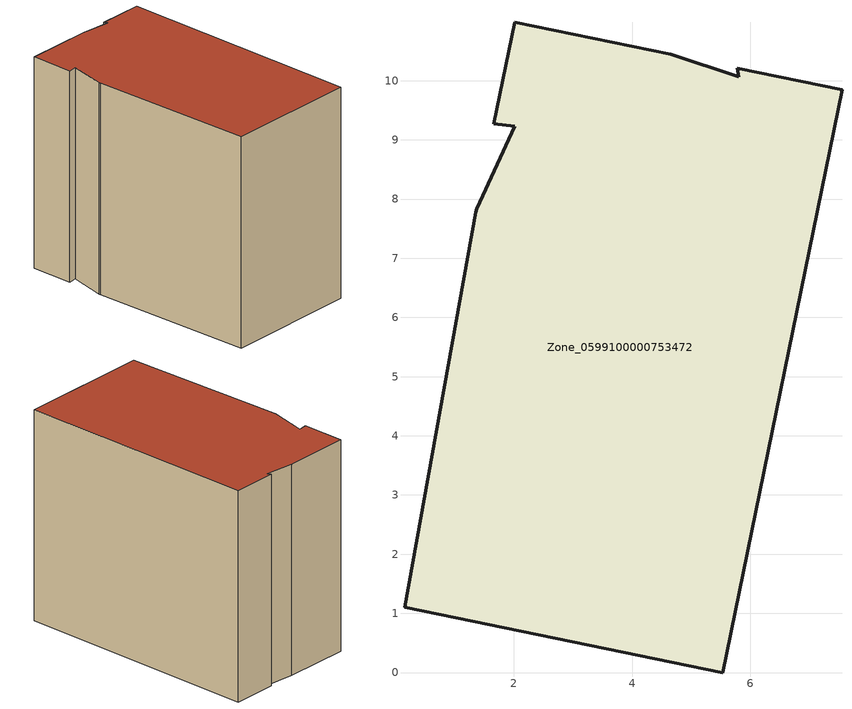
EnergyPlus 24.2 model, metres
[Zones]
Zone_0599100000753472
 floor ground (C_G): 4.65,10.44 5.81,10.06 5.78,10.21 7.55,9.85 5.53,0 0.15,1.1 1.36,7.78 1.37,7.84 2.02,9.23 1.67,9.28 2.02,10.98 z0
 wall outside (C_F): 2.02,9.23 1.37,7.84 1.36,7.78 0.15,1.1 5.53,0 7.55,9.85 5.78,10.21 5.81,10.06 4.65,10.44 2.02,10.98 1.67,9.28 2.02,9.23 z0:8.66
 roof outside (C_R): 1.36,7.78 0.15,1.1 5.53,0 7.55,9.85 5.78,10.21 5.81,10.06 4.65,10.44 2.02,10.98 1.67,9.28 2.02,9.23 1.37,7.84 z8.66
[BUILDING]
Pand.0599100000753472: North Axis=0; Terrain=City; Loads Convergence Tolerance Value=0.04; Temperature Convergence Tolerance Value=0.4; Solar Distribution=FullExterior; Maximum Number of Warmup Days=25; Minimum Number of Warmup Days=1
[Site:Location]
Rotterdam.The.Hague.AP_ZH_NLD Design_Conditions: Latitude=51.96; Longitude=4.45; Time Zone=1; Elevation=-4.5
[SITE:GROUNDTEMPERATURE:BUILDINGSURFACE]
18, 18, 18, 18, 18, 18, 18, 18, 18, 18, 18, 18
[MATERIAL] Thermal Absorptance=0.9; Solar Absorptance=0.7; Visible Absorptance=0.7
Name | Roughness | Thickness | Conductivity | Density | Specific Heat
G.TC.2006-2014 | MediumSmooth | 0.15 | 0.06 | 540 | 1210
F.TC.2006-2014 | Rough | 0.3 | 0.12 | 1920 | 840
R.TC.2006-2014 | MediumRough | 0.2 | 0.08 | 1500 | 1000
[CONSTRUCTION]
C_G: G.TC.2006-2014
C_F: F.TC.2006-2014
C_R: R.TC.2006-2014
[ZONE]
Zone_0599100000753472: Type=1; Multiplier=1; Ceiling Height=Autocalculate; Volume=Autocalculate; Floor Area=autocalculate; Part of Total Floor Area=Yes
[ZONEINFILTRATION:DESIGNFLOWRATE]
Infil_Zone_0599100000753472: Zone or ZoneList or Space or SpaceList=Zone_0599100000753472; Schedule=AlwaysOn; Design Flow Rate Calculation Method=Flow/Area; Flow Rate per Floor Area=0.0015; Constant Term Coefficient=1; Temperature Term Coefficient=0; Velocity Term Coefficient=0; Velocity Squared Term Coefficient=0
[HVACTEMPLATE:ZONE:IDEALLOADSAIRSYSTEM]
Zone_0599100000753472: Maximum Heating Supply Air Temperature=50; Minimum Cooling Supply Air Temperature=13; Maximum Heating Supply Air Humidity Ratio=0.0156; Minimum Cooling Supply Air Humidity Ratio=0.0077; Heating Limit=NoLimit; Cooling Limit=NoLimit; Dehumidification Control Type=ConstantSensibleHeatRatio; Cooling Sensible Heat Ratio=0.7; Dehumidification Setpoint=60; Humidification Control Type=None; Humidification Setpoint=30; Outdoor Air Method=None; Outdoor Air Flow Rate per Person=0.00944; Outdoor Air Flow Rate per Zone Floor Area=0; Outdoor Air Flow Rate per Zone=0; Demand Controlled Ventilation Type=None; Outdoor Air Economizer Type=NoEconomizer; Heat Recovery Type=None; Sensible Heat Recovery Effectiveness=0.7; Latent Heat Recovery Effectiveness=0.65
[ZONECONTROL:THERMOSTAT]
ThermostatControl_Zone_0599100000753472: Zone or ZoneList=Zone_0599100000753472; Control Type Schedule=DualSetpointControlType; Control 1=Thermostat_Zone_0599100000753472; Temperature Difference Between Cutout And Setpoint=0
[THERMOSTATSETPOINT:DUALSETPOINT]
Thermostat_Zone_0599100000753472: Heating Setpoint Temperature Schedule=HeatingSetpoint_Zone_0599100000753472; Cooling Setpoint Temperature Schedule=CoolingSetpoint_Zone_0599100000753472
[SCHEDULE:COMPACT]
HeatingSetpoint_Zone_0599100000753472: Through: 12/31, For: AllDays, Until: 24:00, 21
CoolingSetpoint_Zone_0599100000753472: Through: 12/31, For: AllDays, Until: 24:00, 24
DualSetpointControlType: Through: 12/31, For: AllDays, Until: 24:00, 4
AlwaysOn: Through: 12/31, For: AllDays, Until: 24:00, 1
